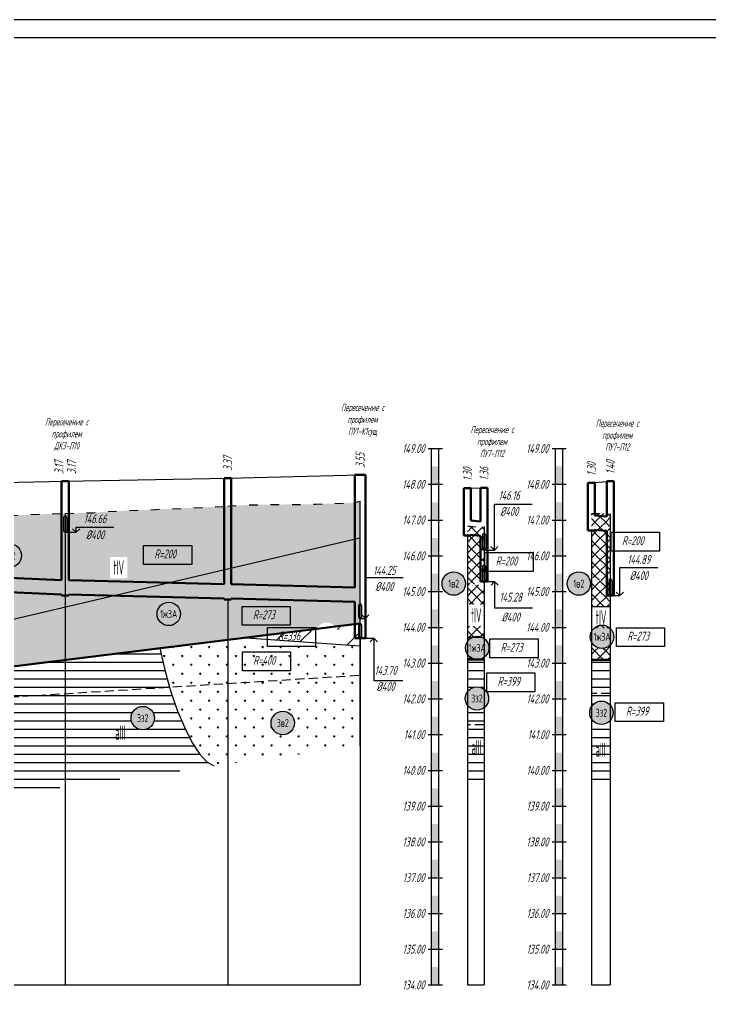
# Model space of a CAD drawing. Header units: metres. Extents: x -30 to 1753, y -860 to 400.
# Drawn here: x 1157.2 to 1350.4, y 127.9 to 400 of the extents above; entities that cross this region are included whole.
import ezdxf
from ezdxf.enums import TextEntityAlignment as Align

# ---------------------------------------------------------------- set-up
doc = ezdxf.new("R2010")
doc.units = ezdxf.units.M
doc.header["$LTSCALE"] = 0.2000000029802322
doc.linetypes.add('ACAD_ISO03W100', pattern=[30, 12, -18])
doc.linetypes.add('штриховая', pattern=[19.049999999999997, 12.7, -6.35])
for name, color, linetype in [('Линейка', 7, 'Continuous'), ('МГТ_ИГ_Геология', 252, 'Continuous'), ('Примыкания', 7, 'Continuous'), ('Проектная земля', 7, 'Continuous'), ('Таблица', 7, 'Continuous'), ('Трубы', 7, 'Continuous'), ('Узлы', 7, 'Continuous'), ('Чёрная земля', 7, 'ACAD_ISO03W100')]:
    doc.layers.add(name, color=color, linetype=linetype)
doc.layers.add('ПС-НВК-Деталировка', color=7, linetype='Continuous', lineweight=25)
doc.styles.add('SPDS', font='SPDS', dxfattribs={"width": 0.699999988079071, "oblique": 15.00000041741303, "height": 2.5})
doc.styles.get("Standard").update_dxf_attribs({"font": 'SPDS.shx', "width": 0.699999988079071, "oblique": 15.00000041741303, "height": 3})
doc.styles.add('Стиль Simplex', font='simplex.shx')
pattern_1 = [(225, (5.591047084531965, 581.8943028972062), (2.775557561562891e-16, -3.000000000000505), [2.1213, -2.12134068712]), (315, (4.091047084531965, 583.3943028972062), (3.000000000000505, 0), [2.1213, -2.12134068712]), (45, (2.591047084531965, 581.8943028972062), (0, 3.000000000000505), [2.1213, -2.12134068712]), (135, (4.091047084531965, 580.3943028972062), (-3.000000000000505, 2.775557561562891e-16), [2.1213, -2.12134068712])]
pattern_2 = [(0, (2.50104708453182, 581.8943028972062), (0, 7), [16.33, 0]), (0, (2.50104708453182, 584.2243028972061), (0, 7), [16.33, 0]), (0, (2.50104708453182, 586.5643028972063), (0, 7), [16.33, 0])]

# ---------------------------------------------------------------- blocks, each defined once
blk = doc.blocks.new('круг1_-30_2')
at = {"layer": 'МГТ_ИГ_Геология', "true_color": 0xffffff}
blk.add_hatch(color=7, dxfattribs=at).paths.add_polyline_path([(-0.3272920906730439, 0, 1), (0.3272920906730439, 0, 1)])
at = {"color": 7, "lineweight": 25}
blk.add_circle((0, 0), 0.3272920906730439, dxfattribs=at)
at = {"color": 7, "lineweight": 25, "style": 'Стиль Simplex', "width": 0.5909090909090908}
blk.add_text('1в2', height=0.22, dxfattribs=at).set_placement((0, 0), align=Align.MIDDLE_CENTER)
blk = doc.blocks.new('круг1_-26_3')
at = {"true_color": 0xffffff}
blk.add_hatch(color=7, dxfattribs=at).paths.add_polyline_path([(-0.3272920906730439, 0, 1), (0.3272920906730439, 0, 1)])
at = {"color": 7, "lineweight": 25}
blk.add_circle((0, 0), 0.3272920906730439, dxfattribs=at)
at = {"color": 7, "lineweight": 25, "style": 'Стиль Simplex', "width": 0.5909090909090908}
blk.add_text('1ж3А', height=0.22, dxfattribs=at).set_placement((0, 0), align=Align.MIDDLE_CENTER)
blk = doc.blocks.new('круг3_-25_2')
at = {"true_color": 0xffffff}
blk.add_hatch(color=7, dxfattribs=at).paths.add_polyline_path([(-0.3272920906730439, 0, 1), (0.3272920906730439, 0, 1)])
at = {"color": 7, "lineweight": 25}
blk.add_circle((0, 0), 0.3272920906730439, dxfattribs=at)
at = {"color": 18, "lineweight": 25, "true_color": 0x000000, "style": 'Стиль Simplex', "width": 0.5909090909090909}
blk.add_text('3з2', height=0.22, dxfattribs=at).set_placement((0, 0), align=Align.MIDDLE_CENTER)
blk = doc.blocks.new('круг3_-30_2')
at = {"true_color": 0xffffff}
blk.add_hatch(color=7, dxfattribs=at).paths.add_polyline_path([(-0.3272920906730439, 0, 1), (0.3272920906730439, 0, 1)])
at = {"color": 7, "lineweight": 25}
blk.add_circle((0, 0), 0.3272920906730439, dxfattribs=at)
at = {"color": 7, "lineweight": 25, "style": 'Стиль Simplex', "width": 0.5909090909090908}
blk.add_text('3в2', height=0.22, dxfattribs=at).set_placement((0, 0), align=Align.MIDDLE_CENTER)

msp = doc.modelspace()

# ---------------------------------------------------------------- hatches: boundary and pattern name
at = {"layer": 'МГТ_ИГ_Геология'}
h = msp.add_hatch(dxfattribs=at)
h.set_pattern_fill('GR24', color=256, scale=10, style=0, pattern_type=2)
h.set_pattern_definition(pattern_1)
h.paths.add_polyline_path([(1131.073060854813, 260.4227421446503), (1119.370992800273, 259.9870317559898), (1117.35913173391, 259.9105726747916), (1110.321214877396, 259.0703548235442), (1107.348221192708, 258.9926470628152), (1086.572914011021, 258.2117239650424), (1086.572914011021, 226.0082733656404), (1086.575376448494, 226.0075501615752), (1131.071572767002, 226.6010967969069)])
h.paths.add_polyline_path([(1131.071572767002, 226.6010967969069), (1086.575376448494, 226.0075501615752), (1086.572914011021, 226.0038036916399), (1086.572914011021, 221.1687034071019), (1131.071110350639, 216.0911778908035)])
h.paths.add_polyline_path([(1169.973060854804, 261.8358559132321), (1162.723442729687, 261.6160344264608), (1158.847258657379, 261.4568761509549), (1131.073060854813, 260.4227421446503), (1131.073060854813, 226.601116646907), (1169.973060854813, 235.7380411356125)])
edge = h.paths.add_edge_path(flags=16)
edge.add_arc((1154.25442551384, 244.4094497035694), 0.4309902294954072, 0, 360)
h.paths.add_polyline_path([(1169.973060854813, 235.7380411356125), (1131.073060854813, 226.601116646907), (1131.073060854813, 216.0909553259462), (1169.973060854813, 220.9109967387285)])
h.paths.add_polyline_path([(1252.313200688808, 255.0782889518764), (1252.313200688808, 265.2999999999993), (1250.980053502642, 264.8991529527993), (1249.10030982895, 264.7779120652867), (1240.037620817219, 264.439861507647), (1221.471537600916, 264.2569344254543), (1215.410240059414, 263.9003604375657), (1213.850553789394, 263.788170393319), (1191.028280195381, 262.7826848735972), (1180.303724448436, 262.2836424354991), (1177.828192797441, 262.0681337379783), (1169.973060854804, 261.8358559132321), (1169.973060854813, 235.7380411356125)])
edge = h.paths.add_edge_path()
edge.add_line((1252.313200688808, 255.0782889518764), (1169.973060854813, 235.7380411356125))
edge.add_line((1169.973060854813, 235.7380411356125), (1169.973060854813, 220.9109967387285))
edge.add_line((1169.973060854813, 220.9109967387285), (1240.250436539456, 229.6189623218033))
edge.add_arc((1243.118103276766, 228.0414647004288), 3.272920906730496, 42.941968705234274, 151.1848972767413, ccw=False)
edge.add_line((1245.514025649732, 230.2711658562866), (1252.313200688808, 231.1136415699398))
edge.add_line((1252.313200688808, 231.1136415699398), (1252.313200688808, 255.0782889518764))
edge = h.paths.add_edge_path(flags=16)
edge.add_arc((1198.917899319973, 233.7633175938754), 3.272920906730178, 0, 360)
h.paths.add_polyline_path([(1100.630099041219, 241.1376865164198), (1105.525337136457, 241.1376865164198), (1105.525337136457, 247.1376865164198), (1100.630099041219, 247.1376865164198)], flags=16)
h.paths.add_polyline_path([(1152.187758847173, 242.7594497035693), (1156.321092180507, 242.7594497035693)], flags=16)
h.paths.add_polyline_path([(1130.975833133411, 259.89565751603), (1140.3508329993, 259.89565751603), (1141.542909178228, 264.3445462526352), (1132.167909312338, 264.3445462526352)])
h.paths.add_polyline_path([(1182.485117294534, 243.719427717147), (1187.380355389771, 243.719427717147), (1187.380355389771, 249.719427717147), (1182.485117294534, 249.719427717147)], flags=16)
h.paths.add_polyline_path([(1196.015518367592, 232.1133175938753), (1201.820280272354, 232.1133175938753), (1201.820280272354, 235.4133175938755), (1196.015518367592, 235.4133175938755)], flags=16)
h = msp.add_hatch(dxfattribs=at)
h.set_pattern_fill('GR24', color=256, scale=10, style=0, pattern_type=2)
h.set_pattern_definition(pattern_1)
edge = h.paths.add_edge_path()
edge.add_line((1322.397375108659, 261.8358559132321), (1317.088514343254, 261.8491002912419))
edge.add_line((1317.088514343254, 261.8491002912419), (1317.088514343254, 244.1838669861963))
edge.add_arc((1319.775004844431, 247.0810024573278), 3.95102836626149, 227.1604862296978, 311.5840802487608)
edge.add_line((1322.397375108664, 244.1257022444443), (1322.397375108659, 261.8358559132321))
edge = h.paths.add_edge_path()
edge.add_arc((1319.736971186826, 249.6646431285528), 6.755351991151284, 246.91768884161928, 293.19250413662303, ccw=False)
edge.add_line((1317.088514343254, 243.4501071947852), (1317.088514343254, 235.7380411356125))
edge.add_line((1317.088514343254, 235.7380411356125), (1322.397375108667, 235.7380411356125))
edge.add_line((1322.397375108667, 235.7380411356125), (1322.397375108658, 243.4552122772547))
edge = h.paths.add_edge_path()
edge.add_line((1322.397375108667, 235.7380411356125), (1317.088514343254, 235.7380411356125))
edge.add_line((1317.088514343254, 235.7380411356125), (1317.088514343254, 228.7389602475296))
edge.add_arc((1320.064287394665, 227.3763208938454), 3.27292090673026, 44.53307350265112, 155.3964333163088, ccw=False)
edge.add_line((1322.397375108667, 229.6716886161257), (1322.397375108667, 235.7380411356125))
edge = h.paths.add_edge_path()
edge.add_arc((1320.064287394665, 227.3763208938452), 3.272920906730263, 204.6035666836912, 315.46692649734894, ccw=False)
edge.add_line((1317.088514343254, 226.0136815401611), (1317.088514343254, 220.9109967387285))
edge.add_line((1317.088514343254, 220.9109967387285), (1322.397375108667, 220.9109967387285))
edge.add_line((1322.397375108667, 220.9109967387285), (1322.397375108667, 225.0809531715649))
h.paths.add_polyline_path([(1317.341751371345, 229.797640939074), (1322.236989466583, 229.797640939074), (1322.236989466583, 235.797640939074), (1317.341751371345, 235.797640939074)])
h = msp.add_hatch(dxfattribs=at)
h.set_pattern_fill('GR24', color=256, scale=10, style=0, pattern_type=2)
h.set_pattern_definition(pattern_1)
edge = h.paths.add_edge_path()
edge.add_line((1287.088514343254, 258.2269129425649), (1286.796433613871, 258.1147721227599))
edge.add_line((1286.796433613871, 258.1147721227599), (1286.446266433731, 257.9581494482291))
edge.add_line((1286.446266433731, 257.9581494482291), (1286.056361022972, 257.9316230652794))
edge.add_line((1286.056361022972, 257.9316230652794), (1282.430338735819, 258.4312677675966))
edge.add_line((1282.430338735819, 258.4312677675966), (1282.430338735819, 244.5435011677037))
edge.add_arc((1284.759152387293, 244.3645878338004), 2.33567613430086, 175.6068266017824, 364.2139330086969)
edge.add_line((1287.088514343256, 244.5362149949842), (1287.088514343254, 258.2269129425649))
edge = h.paths.add_edge_path()
edge.add_arc((1284.772640223441, 244.8578802739418), 3.091441282996555, 220.7405209948414, 318.5145882009949, ccw=False)
edge.add_line((1282.430338735818, 242.8402993096934), (1282.430338735819, 227.1947986905579))
edge.add_line((1282.430338735819, 227.1947986905579), (1283.755766643141, 227.1947986905579))
edge.add_arc((1285.19303962814, 224.2543467476927), 3.272920906729778, 63.95092870080208, 116.04907129919789, ccw=False)
edge.add_line((1286.63031261314, 227.1947986905579), (1287.088514343259, 227.1947986905579))
edge.add_line((1287.088514343259, 227.1947986905579), (1287.088514343254, 242.8100188852254))
edge = h.paths.add_edge_path()
edge.add_line((1283.755766643141, 227.1947986905579), (1282.430338735819, 227.1947986905579))
edge.add_line((1282.430338735819, 227.1947986905579), (1282.430338735819, 226.0091957558056))
edge.add_arc((1285.193039628141, 224.2543467476915), 3.272920906730927, 116.04907129919249, 147.5765619410082, ccw=False)
edge = h.paths.add_edge_path()
edge.add_line((1282.430338735819, 222.4994977395781), (1282.430338735819, 220.9814193018174))
edge.add_line((1282.430338735819, 220.9814193018174), (1285.19303962814, 220.9814258409615))
edge.add_arc((1285.19303962814, 224.2543467476918), 3.272920906730292, 212.4234380589885, 270.000000000004, ccw=False)
edge = h.paths.add_edge_path()
edge.add_arc((1285.19303962814, 224.2543467476916), 3.272920906730131, 270.000000000004, 305.38997662827813, ccw=False)
edge.add_line((1285.19303962814, 220.9814258409615), (1287.088514343259, 220.9814193018174))
edge.add_line((1287.088514343259, 220.9814193018174), (1287.088514343259, 221.5861663066312))
edge = h.paths.add_edge_path()
edge.add_line((1287.088514343259, 227.1947986905579), (1286.63031261314, 227.1947986905579))
edge.add_arc((1285.193039628139, 224.2543467476916), 3.272920906731521, 54.610023371704926, 63.950928700781674, ccw=False)
edge.add_line((1287.088514343259, 226.9225271887526), (1287.088514343259, 227.1947986905579))
h.paths.add_polyline_path([(1282.424843204333, 230.3678203461477), (1287.320081299571, 230.3678203461477), (1287.320081299571, 236.3678203461477), (1282.424843204333, 236.3678203461477)])
h = msp.add_hatch(dxfattribs=at)
h.set_pattern_fill('GR38', color=256, scale=10, style=0, pattern_type=2)
h.set_pattern_definition([(45, (2.591047084531965, 595.8943028972062), (0, 20.99999999997526), [9.8995, -19.7989848098]), (45, (16.59104708453197, 581.8943028972062), (0, 20.99999999997526), [9.8995, -19.7989848098]), (45, (2.591047084531965, 581.8943028972062), (0, 20.99999999997526), [14.142, -15.5564848098]), (45, (12.59104708453197, 591.8943028972062), (0, 20.99999999997526), [15.556, -14.1424848098]), (45, (9.591047084531965, 581.8943028972062), (0, 20.99999999997526), [19.799, -9.89948480983]), (45, (2.591047084531965, 588.8943028972062), (0, 20.99999999997526), [19.799, -9.89948480983])])
h.paths.add_polyline_path([(1239.845182370035, 228.0414647004291, -0.1263963287398238), (1240.250436539456, 229.6189623218033), (1219.501090982553, 227.0479416309963), (1240.991185857406, 225.5538486623436, -0.2192673103888721)])
h.paths.add_polyline_path([(1252.313200688808, 231.1136415699398), (1245.514025649732, 230.2711658562866, -0.1895936084225848), (1246.391024183496, 228.0414647004291, -0.2559362254040239), (1244.880320186389, 225.2834576617961), (1252.313200688808, 224.7666886777515)])
h = msp.add_hatch(dxfattribs=at)
h.set_pattern_fill('GR28', color=256, scale=10, style=0, pattern_type=2)
h.set_pattern_definition([(90, (2.591047084531965, 581.9743028972061), (-2.5, 2.5), [0.11, -4.89]), (45, (2.591047084531965, 582.0843028972063), (-2.499999995804921, 2.499999995804921), [0.113137085, -3.4223968]), (0, (2.671047084531892, 582.1643028972062), (2.5, 2.5), [0.11, -4.89]), (315, (2.781047084531565, 582.1643028972062), (2.499999995804921, 2.499999995804921), [0.113137085, -3.4223968]), (90, (2.861047084531492, 581.9743028972061), (-2.5, 2.5), [0.11, -4.89]), (45, (2.781047084531565, 581.8943028972062), (-2.499999995804921, 2.499999995804921), [0.113137085, -3.4223968]), (0, (2.671047084531892, 581.8943028972062), (2.5, 2.5), [0.11, -4.89]), (315, (2.591047084531965, 581.9743028972061), (2.499999995804921, 2.499999995804921), [0.113137085, -3.4223968])])
h.paths.add_polyline_path([(1252.313200688808, 216.6192196809679), (1252.317559296303, 216.6240117806774), (1252.313200688808, 224.7666886777515), (1244.880320186389, 225.2834576617961, -0.3302677340415487), (1240.991185857406, 225.5538486623436), (1219.501090982553, 227.0479416309963), (1196.420243790916, 224.1880280241639), (1197.794388425416, 218.0913786040178), (1199.156185033423, 213.2959480888649)])
h.paths.add_polyline_path([(1252.317561715475, 216.6194923237385), (1199.156185033423, 213.2959480888649), (1199.446806720062, 212.272552894397), (1201.312456561423, 206.875020929454), (1203.326295836068, 202.0422527433411), (1205.423282430568, 197.9177183702113), (1207.538374231491, 194.644887844217), (1209.606529125406, 192.3672311995106), (1211.562704998884, 191.2282184702449), (1252.328117810964, 196.898773037783)])
h.paths.add_polyline_path([(1234.085537402938, 203.2535746832846, -1), (1227.539695589477, 203.2535746832846, -1)], flags=16)
h.paths.add_polyline_path([(1228.622140305731, 201.6035746832849), (1233.003092686683, 201.6035746832849), (1233.003092686683, 204.9035746832847), (1228.622140305731, 204.9035746832847)], flags=8)
h = msp.add_hatch(dxfattribs=at)
h.set_pattern_fill('GR07', color=256, scale=10, style=0, pattern_type=2)
h.set_pattern_definition(pattern_2)
h.paths.add_polyline_path([(1082.532914011022, 220.9814193018224), (1033.093747965894, 223.7148042736444), (1033.093747965894, 204.7148042736444), (1082.532914011022, 202.758913166515)])
h.paths.add_polyline_path([(1071.977628859073, 208.1268259330236, -1), (1065.431787045613, 208.1268259330236, -1)], flags=16)
h.paths.add_polyline_path([(1082.532914011022, 202.758913166515), (1033.093747965894, 204.7148042736444), (1046.769453437209, 198.7215415835299, -0.2836906105209059), (1049.917747680629, 197.341828159153), (1068.204475892682, 189.3278236057895), (1082.532914011022, 187.2479123926141)])
h.paths.add_polyline_path([(1086.572425076929, 220.7580834382888), (1082.532914011022, 220.9814193018224), (1082.532914011022, 202.758913166515), (1086.57268546334, 202.5990934589736)])
h.paths.add_polyline_path([(1086.57268546334, 202.5990934589736), (1082.532914011022, 202.758913166515), (1082.532914011022, 187.2479123926141), (1086.572913997046, 186.6614673661034)])
h.paths.add_polyline_path([(1131.070800077012, 209.0391984835569), (1086.572914011021, 202.5990844172679), (1086.572914011021, 186.6614480296366), (1131.069523836208, 180.0324668017001)])
h.paths.add_polyline_path([(1108.980701082057, 201.3087124571784, -1), (1115.526542895517, 201.3087124571784, -1)], flags=16)
h.paths.add_polyline_path([(1131.070800077012, 209.0391984835569), (1131.071110350639, 216.0911778908035), (1086.572914011021, 221.1687034071019), (1086.572914011021, 202.5990844172679)])
h.paths.add_polyline_path([(1169.973060854813, 211.4714768247086), (1169.973060854813, 220.9109967387285), (1131.073060854813, 216.0909553259462), (1131.073060854813, 209.0395256826264)])
h.paths.add_polyline_path([(1169.973060854813, 211.4714768247086), (1131.073060854813, 209.0395256826264), (1131.073060854813, 180.0319398665015), (1169.973060854813, 185.4430115927726)])
h.paths.add_polyline_path([(1197.794388425416, 218.0913786040173), (1196.420243790916, 224.1880280241639), (1169.973060854813, 220.9109967387285), (1169.973060854813, 211.4714768247086), (1199.156185033423, 213.2959480888649)])
h.paths.add_polyline_path([(1201.312456561423, 206.875020929454), (1199.446806720062, 212.2725528943965), (1199.156185033423, 213.2959480888649), (1169.973060854813, 211.4714768247086), (1169.973060854813, 185.4430115927726), (1211.562704998884, 191.2282184702449), (1209.606529125406, 192.3672311995106), (1207.538374231491, 194.644887844217), (1205.423282430568, 197.9177183702113), (1203.326295836068, 202.0422527433411)])
h.paths.add_polyline_path([(1194.928956976131, 204.6303580322738, -1), (1188.383115162671, 204.6303580322738, -1)], flags=16)
h.paths.add_polyline_path([(1033.543747965895, 204.6648042736442), (1038.6056527278, 204.6648042736442), (1038.6056527278, 207.9648042736444), (1033.543747965895, 207.9648042736444)], flags=24)
h.paths.add_polyline_path([(1101.087963183715, 194.9765388280293), (1105.754629850382, 194.9765388280293), (1105.754629850382, 200.9765388280293), (1101.087963183715, 200.9765388280293)], flags=24)
h.paths.add_polyline_path([(1189.620321783687, 202.9803580322737), (1193.691750355115, 202.9803580322737), (1193.691750355115, 206.2803580322739), (1189.620321783687, 206.2803580322739)], flags=8)
h.paths.add_polyline_path([(1182.94298143703, 197.5582800287566), (1187.609648103697, 197.5582800287566), (1187.609648103697, 203.5582800287566), (1182.94298143703, 203.5582800287566)], flags=24)
h = msp.add_hatch(dxfattribs=at)
h.set_pattern_fill('GR07', color=256, scale=10, style=0, pattern_type=2)
h.set_pattern_definition(pattern_2)
h.paths.add_polyline_path([(1287.088514343259, 220.9814193018174), (1282.430338735819, 220.9814193018174), (1282.430338735819, 212.0021870250425, -0.4249530979244748), (1287.088514343259, 212.714795883946)])
h.paths.add_polyline_path([(1287.088514343259, 207.5111286551537, -0.4249530979244748), (1282.430338735819, 208.2237375140571), (1282.430338735819, 202.7589131665154), (1287.088514343259, 202.7589131665154)])
h.paths.add_polyline_path([(1287.088514343259, 202.7589131665154), (1282.430338735819, 202.7589131665154), (1282.430338735819, 187.2479123926078), (1287.088514343259, 187.2479123926078)])
h.paths.add_polyline_path([(1322.397375108667, 203.9994880028844, -0.5149286633834511), (1317.088514343254, 204.4558463888307), (1317.088514343254, 185.443011592773), (1322.397375108667, 185.443011592773)])
h.paths.add_polyline_path([(1322.397375108667, 211.4714768247086), (1317.088514343254, 211.4714768247086), (1317.088514343254, 207.7875935182246, -0.5149286633834511), (1322.397375108667, 208.2439519041709)])
h.paths.add_polyline_path([(1322.397375108667, 220.9109967387285), (1317.088514343254, 220.9109967387285), (1317.088514343254, 211.4714768247086), (1322.397375108667, 211.4714768247086)])
h.paths.add_polyline_path([(1282.576152759196, 193.4805993212203), (1287.242819425863, 193.4805993212203), (1287.242819425863, 199.4805993212203), (1282.576152759196, 199.4805993212203)], flags=9)
h.paths.add_polyline_path([(1284.4963021965, 187.6979717714821), (1290.133880866196, 187.6979717714821), (1291.421520044466, 192.5035064665631), (1285.783941374771, 192.5035064665631)], flags=9)
h.paths.add_polyline_path([(1317.264869510857, 192.796386739431), (1321.931536177524, 192.796386739431), (1321.931536177524, 198.796386739431), (1317.264869510857, 198.796386739431)], flags=24)

# ---------------------------------------------------------------- linework, layer by layer
at = {"layer": 'Линейка'}
for p, q in [((1271.430338735818, 280), (1275.430338735818, 280)), ((1272.430338735818, 150), (1272.430338735818, 280)), ((1274.430338735818, 150), (1274.430338735818, 280)), ((1306.088514343254, 280), (1310.088514343254, 280)), ((1307.088514343254, 150), (1307.088514343254, 280)), ((1309.088514343254, 150), (1309.088514343254, 280)), ((1271.430338735818, 270), (1275.430338735818, 270)), ((1306.088514343254, 270), (1310.088514343254, 270)), ((1271.430338735818, 260), (1275.430338735818, 260)), ((1272.430338735818, 130), (1272.430338735818, 260)), ((1274.430338735818, 130), (1274.430338735818, 260)), ((1306.088514343254, 260), (1310.088514343254, 260)), ((1307.088514343254, 130), (1307.088514343254, 260)), ((1309.088514343254, 130), (1309.088514343254, 260)), ((1271.430338735818, 250), (1275.430338735818, 250)), ((1306.088514343254, 250), (1310.088514343254, 250)), ((1271.430338735818, 240), (1275.430338735818, 240)), ((1306.088514343254, 240), (1310.088514343254, 240)), ((1271.430338735818, 230), (1275.430338735818, 230)), ((1306.088514343254, 230), (1310.088514343254, 230)), ((1271.430338735818, 220), (1275.430338735818, 220)), ((1306.088514343254, 220), (1310.088514343254, 220)), ((1271.430338735818, 210), (1275.430338735818, 210)), ((1306.088514343254, 210), (1310.088514343254, 210)), ((1271.430338735818, 200), (1275.430338735818, 200)), ((1306.088514343254, 200), (1310.088514343254, 200)), ((1271.430338735818, 190), (1275.430338735818, 190)), ((1306.088514343254, 190), (1310.088514343254, 190)), ((1271.430338735818, 180), (1275.430338735818, 180)), ((1306.088514343254, 180), (1310.088514343254, 180)), ((1271.430338735818, 170), (1275.430338735818, 170)), ((1306.088514343254, 170), (1310.088514343254, 170)), ((1271.430338735818, 160), (1275.430338735818, 160)), ((1306.088514343254, 160), (1310.088514343254, 160)), ((1271.430338735818, 150), (1275.430338735818, 150)), ((1272.430338735818, 150), (1274.430338735818, 150)), ((1306.088514343254, 150), (1310.088514343254, 150)), ((1307.088514343254, 150), (1309.088514343254, 150)), ((1271.430338735818, 140), (1275.430338735818, 140)), ((1306.088514343254, 140), (1310.088514343254, 140)), ((1271.430338735818, 130), (1275.430338735818, 130)), ((1272.430338735818, 130), (1274.430338735818, 130)), ((1306.088514343254, 130), (1310.088514343254, 130)), ((1307.088514343254, 130), (1309.088514343254, 130))]:
    msp.add_line(p, q, dxfattribs=at)
for points in [[(1272.430338735818, 270), (1272.430338735818, 275), (1274.430338735818, 270), (1274.430338735818, 275)], [(1307.088514343254, 270), (1307.088514343254, 275), (1309.088514343254, 270), (1309.088514343254, 275)], [(1272.430338735818, 260), (1272.430338735818, 265), (1274.430338735818, 260), (1274.430338735818, 265)], [(1307.088514343254, 260), (1307.088514343254, 265), (1309.088514343254, 260), (1309.088514343254, 265)], [(1272.430338735818, 250), (1272.430338735818, 255), (1274.430338735818, 250), (1274.430338735818, 255)], [(1307.088514343254, 250), (1307.088514343254, 255), (1309.088514343254, 250), (1309.088514343254, 255)], [(1272.430338735818, 240), (1272.430338735818, 245), (1274.430338735818, 240), (1274.430338735818, 245)], [(1307.088514343254, 240), (1307.088514343254, 245), (1309.088514343254, 240), (1309.088514343254, 245)], [(1272.430338735818, 230), (1272.430338735818, 235), (1274.430338735818, 230), (1274.430338735818, 235)], [(1307.088514343254, 230), (1307.088514343254, 235), (1309.088514343254, 230), (1309.088514343254, 235)], [(1272.430338735818, 220), (1272.430338735818, 225), (1274.430338735818, 220), (1274.430338735818, 225)], [(1307.088514343254, 220), (1307.088514343254, 225), (1309.088514343254, 220), (1309.088514343254, 225)], [(1272.430338735818, 210), (1272.430338735818, 215), (1274.430338735818, 210), (1274.430338735818, 215)], [(1307.088514343254, 210), (1307.088514343254, 215), (1309.088514343254, 210), (1309.088514343254, 215)], [(1272.430338735818, 200), (1272.430338735818, 205), (1274.430338735818, 200), (1274.430338735818, 205)], [(1307.088514343254, 200), (1307.088514343254, 205), (1309.088514343254, 200), (1309.088514343254, 205)], [(1272.430338735818, 190), (1272.430338735818, 195), (1274.430338735818, 190), (1274.430338735818, 195)], [(1307.088514343254, 190), (1307.088514343254, 195), (1309.088514343254, 190), (1309.088514343254, 195)], [(1272.430338735818, 180), (1272.430338735818, 185), (1274.430338735818, 180), (1274.430338735818, 185)], [(1307.088514343254, 180), (1307.088514343254, 185), (1309.088514343254, 180), (1309.088514343254, 185)], [(1272.430338735818, 170), (1272.430338735818, 175), (1274.430338735818, 170), (1274.430338735818, 175)], [(1307.088514343254, 170), (1307.088514343254, 175), (1309.088514343254, 170), (1309.088514343254, 175)], [(1272.430338735818, 160), (1272.430338735818, 165), (1274.430338735818, 160), (1274.430338735818, 165)], [(1307.088514343254, 160), (1307.088514343254, 165), (1309.088514343254, 160), (1309.088514343254, 165)], [(1272.430338735818, 150), (1272.430338735818, 155), (1274.430338735818, 150), (1274.430338735818, 155)], [(1307.088514343254, 150), (1307.088514343254, 155), (1309.088514343254, 150), (1309.088514343254, 155)], [(1272.430338735818, 140), (1272.430338735818, 145), (1274.430338735818, 140), (1274.430338735818, 145)], [(1307.088514343254, 140), (1307.088514343254, 145), (1309.088514343254, 140), (1309.088514343254, 145)], [(1272.430338735818, 130), (1272.430338735818, 135), (1274.430338735818, 130), (1274.430338735818, 135)], [(1307.088514343254, 130), (1307.088514343254, 135), (1309.088514343254, 130), (1309.088514343254, 135)]]:
    msp.add_solid(points, dxfattribs=at)
at = {"layer": 'МГТ_ИГ_Геология', "flags": 128}
for points in [[(1252.313200688808, 265.3148906489046), (1252.328117810964, 196.898773037783)], [(1252.313200688808, 265.3148906489046), (1252.328117810964, 196.898773037783)], [(1169.973060854813, 261.8358559132321), (1169.96969154561, 185.2573233130843)], [(1169.973060854813, 261.8358559132321), (1169.96969154561, 185.2573233130843)], [(1322.397375108658, 261.8358559132321), (1322.397375108658, 187.5107230404919)], [(1322.397375108658, 261.8358559132321), (1322.397375108658, 187.5107230404919)], [(1287.088514343254, 258.2269129425649), (1287.088514343254, 187.6453052095312)], [(1287.088514343254, 258.2269129425649), (1287.088514343254, 187.6453052095312)]]:
    msp.add_lwpolyline(points, dxfattribs=at)
at = {"layer": 'МГТ_ИГ_Геология'}
for points in [[(1322.660538221677, 256.5839085117811), (1336.10299064884, 256.5839085117811), (1336.10299064884, 251.2892901182493), (1322.660538221677, 251.2892901182493)], [(1191.911273658674, 252.884281290723), (1205.353726085837, 252.884281290723), (1205.353726085837, 247.5896628971911), (1191.911273658674, 247.5896628971911)], [(1287.351638007207, 250.8972067636812), (1300.79409043437, 250.8972067636812), (1300.79409043437, 245.6025883701493), (1287.351638007207, 245.6025883701493)], [(1219.463891556701, 235.8777710685433), (1232.906343983865, 235.8777710685433), (1232.906343983865, 230.5831526750114), (1219.463891556701, 230.5831526750114)], [(1226.49595874749, 229.9390960135033), (1239.938411174653, 229.9390960135033), (1239.938411174653, 224.6444776199714), (1226.49595874749, 224.6444776199714)], [(1324.139779443967, 229.9029937649818), (1337.582231871131, 229.9029937649818), (1337.582231871131, 224.6083753714499), (1324.139779443967, 224.6083753714499)], [(1288.732340997225, 226.7544090190775), (1302.174793424389, 226.7544090190775), (1302.174793424389, 221.4597906255456), (1288.732340997225, 221.4597906255456)], [(1219.553300199339, 223.1200788768099), (1232.995752626503, 223.1200788768099), (1232.995752626503, 217.825460483278), (1219.553300199339, 217.825460483278)], [(1287.8754924448, 217.2527364352006), (1301.317944871964, 217.2527364352006), (1301.317944871964, 211.9581180416687), (1287.8754924448, 211.9581180416687)], [(1323.783961355059, 208.9256527716914), (1337.226413782222, 208.9256527716914), (1337.226413782222, 203.6310343781595), (1323.783961355059, 203.6310343781595)]]:
    msp.add_lwpolyline(points, close=True, dxfattribs=at)
at = {"layer": 'МГТ_ИГ_Геология', "linetype": 'Continuous', "lineweight": 25, "flags": 128}
for points in [[(1131.073060854813, 226.601116646907), (1252.313200688808, 255.0782889518764)], [(1131.073060854813, 226.601116646907), (1252.313200688808, 255.0782889518764)], [(1322.397375108667, 235.7380411356125), (1317.088514343254, 235.7380411356125)], [(1322.397375108667, 235.7380411356125), (1317.088514343254, 235.7380411356125)], [(1252.313200688808, 224.7666886777515), (1219.501090982553, 227.0479416309963)], [(1252.313200688808, 224.7666886777515), (1219.501090982553, 227.0479416309963)], [(1287.088514343254, 227.1947986905579), (1282.430338735819, 227.1947986905579)], [(1287.088514343254, 227.1947986905579), (1282.430338735819, 227.1947986905579)], [(1196.420243790916, 224.1880280241639), (1197.794388425416, 218.0913786040178), (1199.446806720062, 212.272552894397), (1201.312456561423, 206.875020929454), (1203.326295836068, 202.0422527433411), (1205.423282430568, 197.9177183702113), (1207.538374231491, 194.644887844217), (1209.606529125406, 192.3672311995106), (1211.562704998884, 191.2282184702449)]]:
    msp.add_lwpolyline(points, dxfattribs=at)
at = {"layer": 'МГТ_ИГ_Геология', "linetype": 'Continuous', "lineweight": 50, "flags": 128}
for points in [[(1131.073060854813, 216.0909553259462), (1252.313200688808, 231.1136415699398)], [(1131.073060854813, 216.0909553259462), (1252.313200688808, 231.1136415699398)], [(1287.08851434325, 220.9814193018174), (1282.430338735813, 220.9814193018174)], [(1287.08851434325, 220.9814193018174), (1282.430338735813, 220.9814193018174)], [(1322.397375108667, 220.9109967387285), (1317.088514343254, 220.9109967387285)], [(1322.397375108667, 220.9109967387285), (1317.088514343254, 220.9109967387285)]]:
    msp.add_lwpolyline(points, dxfattribs=at)
at = {"layer": 'МГТ_ИГ_Геология', "color": 5, "linetype": 'штриховая', "lineweight": 30, "true_color": 0x0000ff, "flags": 128}
for points in [[(1033.093747965894, 204.7148042736444), (1086.572914011021, 202.5990844172679), (1131.073060854813, 209.0395256826264), (1252.313200688808, 216.6192196809679)], [(1033.093747965894, 204.7148042736444), (1086.572914011021, 202.5990844172679), (1131.073060854813, 209.0395256826264), (1252.313200688808, 216.6192196809679)], [(1322.397375108667, 211.4714768247086), (1317.088514343254, 211.4714768247086)], [(1322.397375108667, 211.4714768247086), (1317.088514343254, 211.4714768247086)], [(1287.088514343254, 202.7589131665154), (1282.430338735819, 202.7589131665154)], [(1287.088514343254, 202.7589131665154), (1282.430338735819, 202.7589131665154)]]:
    msp.add_lwpolyline(points, dxfattribs=at)
at = {"layer": 'Примыкания'}
for p, q in [((1169.515060854813, 260.7017019709021), (1169.515060854813, 257.0377019709024)), ((1170.431060854813, 260.7017019709021), (1170.431060854813, 257.0377019709024)), ((1286.630514343254, 255.7537044723576), (1286.630514343254, 252.0897044723579)), ((1287.546514343254, 255.7537044723576), (1287.546514343254, 252.0897044723579)), ((1286.630514343254, 246.9320188852253), (1286.630514343254, 243.2680188852255)), ((1287.546514343254, 246.9320188852253), (1287.546514343254, 243.2680188852255)), ((1321.939375108658, 243.0320145253036), (1321.939375108658, 239.3680145253038)), ((1321.939375108658, 242.9972122772547), (1321.939375108658, 239.3332122772549)), ((1322.855375108658, 243.0320145253036), (1322.855375108658, 239.3680145253038)), ((1322.855375108658, 242.9972122772547), (1322.855375108658, 239.3332122772549)), ((1252.020738735818, 236.1435878774928), (1252.020738735818, 232.8667878774927)), ((1252.839938735819, 236.1435878774928), (1252.839938735819, 232.8667878774927)), ((1252.020738735818, 230.6386069660114), (1252.020738735818, 227.3618069660112)), ((1252.839938735819, 230.6386069660114), (1252.839938735819, 227.3618069660112))]:
    msp.add_line(p, q, dxfattribs=at)
at = {"layer": 'Примыкания', "flags": 128}
for points in [[(1287.088514343254, 251.6317044723578), (1289.972893490772, 251.6317044723578), (1289.972893490772, 264.4326987665991), (1300.54789334474, 264.4326987665991)], [(1169.973060854813, 256.5797019709023), (1173.023377048367, 256.5797019709023), (1173.023377048367, 258.0394798942834), (1183.598376902336, 258.0394798942834)], [(1172.023377048367, 257.5797019709023), (1173.023377048367, 256.5797019709023), (1174.023377048367, 257.5797019709023)], [(1288.972893490772, 252.6317044723578), (1289.972893490772, 251.6317044723578), (1290.972893490772, 252.6317044723578)], [(1322.397375108658, 238.9100145253037), (1325.065430271596, 238.9100145253037), (1325.065430271596, 246.7132544709129), (1335.640430125565, 246.7132544709129)], [(1252.430338735819, 232.4571878774927), (1253.919753647369, 232.4571878774927), (1253.919753647369, 243.9284336993696), (1264.494753501338, 243.9284336993696)], [(1287.088514343254, 242.8100188852254), (1290.034877210104, 242.8100188852254), (1290.034877210104, 235.4469437221414), (1300.609877064072, 235.4469437221414)], [(1289.034877210104, 241.8100188852254), (1290.034877210104, 242.8100188852254), (1291.034877210104, 241.8100188852254)], [(1324.065430271596, 239.8752122772548), (1325.065430271596, 238.8752122772548), (1326.065430271596, 239.8752122772548)], [(1252.919753647369, 233.4571878774927), (1253.919753647369, 232.4571878774927), (1254.919753647369, 233.4571878774927)], [(1252.430338735819, 226.9522069660113), (1256.279480732931, 226.9522069660113), (1256.279480732931, 215.125772388903), (1264.406202419959, 215.125772388903)], [(1255.279480732931, 225.9522069660113), (1256.279480732931, 226.9522069660113), (1257.279480732931, 225.9522069660113)]]:
    msp.add_lwpolyline(points, dxfattribs=at)
at = {"layer": 'Примыкания'}
for centre, radius, start, end in [((1169.973060854813, 260.7017019709022), 0.45799999999997, 359.9999999999928, 180.0000000000071), ((1169.973060854813, 257.0377019709024), 0.45799999999997, 180, 0), ((1287.088514343254, 255.7537044723578), 0.4579999999998563, 359.9999999999857, 180.0000000000143), ((1287.088514343254, 252.0897044723577), 0.4579999999998562, 179.9999999999786, 0), ((1287.088514343254, 246.9320188852254), 0.4579999999998563, 359.9999999999823, 180.0000000000177), ((1287.088514343254, 243.2680188852254), 0.4579999999998563, 179.9999999999823, 0), ((1322.397375108658, 243.0320145253035), 0.4580000000000836, 0, 179.9999999999894), ((1322.397375108658, 242.9972122772546), 0.4580000000000836, 0, 179.9999999999894), ((1322.397375108658, 239.3680145253039), 0.4580000000000836, 180.0000000000106, 359.9999999999892), ((1322.397375108658, 239.333212277255), 0.4580000000000837, 180.0000000000071, 359.9999999999928), ((1252.430338735819, 236.1435878774927), 0.4096000000000686, 0, 179.999999999988), ((1252.430338735819, 232.8667878774928), 0.4096000000000686, 180.000000000012, 359.999999999988), ((1252.430338735819, 230.6386069660113), 0.4096000000000686, 0, 179.999999999988), ((1252.430338735819, 227.3618069660114), 0.4096000000000686, 180.0000000000159, 359.9999999999841)]:
    msp.add_arc(centre, radius, start, end, dxfattribs=at)
at = {"layer": 'Проектная земля', "flags": 128}
for points in [[(1215.410240059413, 271.7653254672123), (1252.430338735819, 272.6329919909886)], [(1215.410240059413, 271.7653254672118), (1252.430338735819, 272.6329919909881)], [(1082.532914011021, 269.0498963652085), (1169.973060854813, 270.8655292870544)], [(1082.532914011022, 269.0517595986666), (1169.973060854813, 270.8425995392126)], [(1169.973060854813, 270.8425995392126), (1215.410240059413, 271.7653254672118)], [(1169.973060854813, 270.8655292870544), (1215.410240059413, 271.7595838753689)], [(1317.088514343254, 270.3976298483396), (1322.397375108658, 270.8655292870544)], [(1317.088514343254, 270.3727765525978), (1322.397375108658, 270.8425995392126)], [(1282.430338735818, 268.9423057410329), (1287.088514343254, 269.0517595986671)], [(1282.430338735819, 268.9423057410322), (1287.088514343254, 269.0517595986666)]]:
    msp.add_lwpolyline(points, dxfattribs=at)
at = {"layer": 'ПС-НВК-Деталировка'}
for points in [[(-29.99999999999999, 400), (1753, 400), (1753, -20), (-29.99999999999999, -20)], [(1748, -10), (-9.999999999999993, -10), (-9.999999999999993, 395), (1748, 395)]]:
    msp.add_lwpolyline(points, close=True, dxfattribs=at)
at = {"layer": 'Таблица'}
for p, q in [((1032.093747965895, 130), (1252.430338735819, 130)), ((1282.430338735818, 130), (1287.088514343254, 130)), ((1317.088514343254, 130), (1322.397375108658, 130))]:
    msp.add_line(p, q, dxfattribs=at)
at = {"layer": 'Трубы', "lineweight": 50, "flags": 128}
for points in [[(1318.088514343254, 261.300988007451), (1321.397375108658, 260.9701019309102)], [(1283.430338735818, 259.8470399311427), (1286.088514343254, 259.581222370399)], [(1283.430338735818, 255.8462400111264), (1286.088514343254, 255.5804224503827)], [(1318.088514343254, 257.3001880874347), (1321.397375108658, 256.9693020108939)], [(1083.532914011021, 247.0550998835849), (1168.973060854813, 243.2102932756147)], [(1083.532914011021, 243.0549378868657), (1168.973060854813, 239.2101312788952)], [(1170.973060854813, 243.1750395251475), (1214.410240059413, 242.0891100450326)], [(1216.410240059413, 242.0391100450324), (1250.930338735818, 241.1761075781224)], [(1170.973060854813, 239.17498952546), (1214.410240059413, 238.0890600453449)], [(1216.410240059413, 238.039060045345), (1250.930338735818, 237.1760575784347)]]:
    msp.add_lwpolyline(points, dxfattribs=at)
at = {"layer": 'Узлы', "lineweight": 50}
for p, q in [((1250.930338735818, 272.6329919909886), (1253.930338735818, 272.6329919909886)), ((1250.930338735818, 272.6329919909886), (1250.930338735818, 241.1761075781224)), ((1253.930338735818, 272.6329919909886), (1253.930338735818, 226.9521813661713)), ((1168.973060854813, 270.8655292870544), (1170.973060854813, 270.8655292870544)), ((1168.973060854813, 270.8655292870544), (1168.973060854813, 243.2102932756147)), ((1170.973060854813, 270.8655292870544), (1170.973060854813, 243.1750395251475)), ((1214.410240059413, 271.7653254672123), (1216.410240059413, 271.7653254672123)), ((1214.410240059413, 271.7653254672123), (1214.410240059413, 242.0891100450326)), ((1216.410240059413, 271.7653254672123), (1216.410240059413, 242.0391100450324)), ((1316.088514343254, 270.3976298483396), (1318.088514343254, 270.3976298483396)), ((1316.088514343254, 270.3976298483396), (1316.088514343254, 257.1101300932335)), ((1318.088514343254, 270.3976298483396), (1318.088514343254, 261.300988007451)), ((1321.397375108658, 270.8655292870544), (1323.397375108658, 270.8655292870544)), ((1321.397375108658, 270.8655292870544), (1321.397375108658, 260.9701019309102)), ((1323.397375108658, 270.8655292870544), (1323.397375108658, 238.8751195341329)), ((1281.430338735818, 268.9423057410329), (1283.430338735818, 268.9423057410329)), ((1281.430338735818, 268.9423057410329), (1281.430338735818, 255.6561820169254)), ((1283.430338735818, 268.9423057410329), (1283.430338735818, 259.8470399311427)), ((1286.088514343254, 269.0517595986671), (1288.088514343254, 269.0517595986671)), ((1286.088514343254, 269.0517595986671), (1286.088514343254, 259.581222370399)), ((1288.088514343254, 269.0517595986671), (1288.088514343254, 242.8099261421035)), ((1283.430338735818, 255.8462400111264), (1283.430338735818, 255.6561820169254)), ((1316.088514343254, 257.1101300932335), (1318.088514343254, 257.1101300932335)), ((1318.088514343254, 257.3001880874347), (1318.088514343254, 257.1101300932335)), ((1321.397375108658, 256.9693020108939), (1321.397375108658, 238.8751195341329)), ((1281.430338735818, 255.6561820169254), (1283.430338735818, 255.6561820169254)), ((1286.088514343254, 255.5804224503827), (1286.088514343254, 242.8099261421035)), ((1286.088514343254, 242.8099261421035), (1288.088514343254, 242.8099261421035)), ((1168.973060854813, 239.2101312788952), (1168.973060854813, 238.8751195341329)), ((1168.973060854813, 238.8751195341329), (1170.973060854813, 238.8751195341329)), ((1170.973060854813, 239.17498952546), (1170.973060854813, 238.8751195341329)), ((1214.410240059413, 238.0890600453449), (1214.410240059413, 237.7740564203677)), ((1214.410240059413, 237.7740564203677), (1216.410240059413, 237.7740564203677)), ((1216.410240059413, 238.039060045345), (1216.410240059413, 237.7740564203677)), ((1250.930338735818, 237.1760575784347), (1250.930338735818, 226.9521813661713)), ((1321.397375108658, 238.8751195341329), (1323.397375108658, 238.8751195341329)), ((1250.930338735818, 226.9521813661713), (1253.930338735818, 226.9521813661713))]:
    msp.add_line(p, q, dxfattribs=at)
at = {"layer": 'Узлы'}
for p, q in [((1317.088514343254, 257.1101300932335), (1317.088514343254, 130)), ((1282.430338735818, 255.6561820169254), (1282.430338735818, 130)), ((1287.088514343254, 242.8099261421035), (1287.088514343254, 130)), ((1169.973060854813, 238.8751195341329), (1169.973060854813, 130)), ((1215.410240059413, 237.7740564203677), (1215.410240059413, 130)), ((1322.397375108658, 238.8751195341329), (1322.397375108658, 130)), ((1252.430338735819, 226.9521813661713), (1252.430338735818, 130))]:
    msp.add_line(p, q, dxfattribs=at)
at = {"layer": 'Чёрная земля', "flags": 128}
for points in [[(1215.410240059413, 263.900360437566), (1221.471537600916, 264.2569344254546), (1240.037620817219, 264.4398615076477), (1249.10030982895, 264.7779120652872), (1250.980053502641, 264.8991529527996), (1252.430338735819, 265.3352207473758)], [(1215.410240059413, 263.9003604375657), (1221.471537600916, 264.2569344254543), (1240.037620817218, 264.439861507647), (1249.100309828949, 264.7779120652867), (1250.980053502641, 264.8991529527993), (1252.430338735819, 265.3352207473754)], [(1082.532914011021, 258.2269129425654), (1083.90138046827, 258.4177373499485), (1084.578867269841, 258.1367697347828), (1107.348221192707, 258.9926470628156), (1110.321214877396, 259.0703548235447), (1117.35913173391, 259.9105726747921), (1119.370992800272, 259.9870317559905), (1158.847258657379, 261.4568761509554), (1162.723442729686, 261.6160344264613), (1169.973060854813, 261.8358559132325)], [(1082.532914011022, 258.2269129425649), (1083.90138046827, 258.4177373499479), (1084.578867269841, 258.1367697347823), (1107.348221192708, 258.9926470628152), (1110.321214877396, 259.0703548235442), (1117.35913173391, 259.9105726747916), (1119.370992800273, 259.9870317559898), (1158.847258657379, 261.4568761509549), (1162.723442729686, 261.6160344264608), (1169.973060854813, 261.8358559132321)], [(1169.973060854813, 261.8358559132325), (1177.828192797441, 262.068133737979), (1180.303724448435, 262.2836424354998), (1191.028280195381, 262.7826848735976), (1213.850553789394, 263.7881703933192), (1215.410240059413, 263.900360437566)], [(1169.973060854813, 261.8358559132321), (1177.828192797441, 262.0681337379783), (1180.303724448435, 262.2836424354991), (1191.028280195381, 262.7826848735972), (1213.850553789394, 263.788170393319), (1215.410240059413, 263.9003604375657)], [(1317.088514343254, 261.8491002912424), (1322.397375108658, 261.8358559132325)], [(1317.088514343254, 261.8491002912419), (1322.397375108658, 261.8358559132321)], [(1282.430338735818, 258.4312677675971), (1286.056361022971, 257.9316230652796), (1286.446266433731, 257.9581494482293), (1286.79643361387, 258.1147721227605), (1287.088514343254, 258.2269129425654)], [(1282.430338735819, 258.4312677675966), (1286.056361022971, 257.9316230652794), (1286.446266433731, 257.9581494482291), (1286.79643361387, 258.1147721227599), (1287.088514343254, 258.2269129425649)]]:
    msp.add_lwpolyline(points, dxfattribs=at)

# ---------------------------------------------------------------- block references
at = {"layer": 'МГТ_ИГ_Геология', "xscale": 10, "yscale": 10, "zscale": 10}
for name, p in [('круг1_-30_2', (1154.496399406526, 250.0683416605825)), ('круг1_-30_2', (1278.621695041924, 242.2404374899597)), ('круг1_-30_2', (1313.587836011806, 242.2404374899597)), ('круг1_-26_3', (1198.917899319973, 233.7633175938754)), ('круг1_-26_3', (1320.064287394665, 227.3763208938453)), ('круг1_-26_3', (1285.19303962814, 224.2543467476917)), ('круг3_-25_2', (1285.102948150781, 210.1129622695498)), ('круг3_-25_2', (1191.656036069401, 204.6303580322738)), ('круг3_-25_2', (1319.905760610118, 206.1217199535276)), ('круг3_-30_2', (1230.812616496208, 203.2535746832846))]:
    msp.add_blockref(name, p, dxfattribs=at)

# ---------------------------------------------------------------- texts
at = {"layer": 'Линейка', "oblique": 15.00000041741303, "width": 0.699999988079071}
for s, p in [('149.00', (1270.430338735818, 280)), ('149.00', (1305.088514343254, 280)), ('148.00', (1270.430338735818, 270)), ('148.00', (1305.088514343254, 270)), ('147.00', (1270.430338735818, 260)), ('147.00', (1305.088514343254, 260)), ('146.00', (1270.430338735818, 250)), ('146.00', (1305.088514343254, 250)), ('145.00', (1270.430338735818, 240)), ('145.00', (1305.088514343254, 240)), ('144.00', (1270.430338735818, 230)), ('144.00', (1305.088514343254, 230)), ('143.00', (1270.430338735818, 220)), ('143.00', (1305.088514343254, 220)), ('142.00', (1270.430338735818, 210)), ('142.00', (1305.088514343254, 210)), ('141.00', (1270.430338735818, 200)), ('141.00', (1305.088514343254, 200)), ('140.00', (1270.430338735818, 190)), ('140.00', (1305.088514343254, 190)), ('139.00', (1270.430338735818, 180)), ('139.00', (1305.088514343254, 180)), ('138.00', (1270.430338735818, 170)), ('138.00', (1305.088514343254, 170)), ('137.00', (1270.430338735818, 160)), ('137.00', (1305.088514343254, 160)), ('136.00', (1270.430338735818, 150)), ('136.00', (1305.088514343254, 150)), ('135.00', (1270.430338735818, 140)), ('135.00', (1305.088514343254, 140)), ('134.00', (1270.430338735818, 130)), ('134.00', (1305.088514343254, 130))]:
    msp.add_text(s, height=2.5, dxfattribs=at).set_placement(p, align=Align.MIDDLE_RIGHT)
at = {"layer": 'МГТ_ИГ_Геология', "lineweight": 30, "style": 'Стиль Simplex', "width": 0.4}
for s, p in [('tIV', (1183.485117294534, 246.719427717147)), ('tIV', (1283.424843204333, 233.3678203461477)), ('tIV', (1318.341751371345, 232.797640939074)), ('aIII', (1183.94298143703, 200.5582800287566)), ('aIII', (1283.576152759196, 196.4805993212203)), ('aIII', (1318.264869510857, 195.796386739431))]:
    msp.add_text(s, height=4, dxfattribs=at).set_placement(p, align=Align.MIDDLE_LEFT)
at = {"layer": 'МГТ_ИГ_Геология', "lineweight": 25, "char_height": 2, "attachment_point": 1}
for s, insert in [('\\pxqc;Пересечение с профилем ПУ1-К1сущ', (1247.189616723712, 292.5105472852474)), ('\\pxqc;Пересечение с профилем ПУ1-К1сущ', (1247.189616723712, 292.5105472852474)), ('\\pxqc;Пересечение с профилем ДК3-Л10', (1164.458412680784, 288.4762656065532)), ('\\pxqc;Пересечение с профилем ДК3-Л10', (1164.458412680784, 288.4762656065532)), ('\\pxqc;Пересечение с профилем ПУ7-Л12', (1283.41259176468, 286.3103462073313)), ('\\pxqc;Пересечение с профилем ПУ7-Л12', (1283.41259176468, 286.3103462073313)), ('\\pxqc;Пересечение с профилем ПУ7-Л12', (1318.424457004528, 288.1139406959783))]:
    msp.add_mtext_dynamic_manual_height_columns(s, width=11.83751714546815, gutter_width=15, heights=[0], dxfattribs=dict(at, insert=insert))
at = {"layer": 'МГТ_ИГ_Геология', "char_height": 2.5, "attachment_point": 1}
for s, insert in [('R=200', (1325.649115204966, 255.4852648385083)), ('R=200', (1194.899850641963, 251.7856376174502)), ('R=200', (1290.340214990496, 249.7985630904084)), ('R=273', (1222.45246853999, 234.7791273952705)), ('R=336', (1229.484535730779, 228.8404523402305)), ('R=273', (1327.128356427256, 228.804350091709)), ('R=273', (1291.720917980514, 225.6557653458046)), ('R=400', (1222.541877182628, 222.0214352035371)), ('R=399', (1290.864069428089, 216.1540927619278)), ('R=399', (1326.772538338348, 207.8270090984186))]:
    msp.add_mtext_dynamic_manual_height_columns(s, width=10.09697744787991, gutter_width=15, heights=[0], dxfattribs=dict(at, insert=insert))
at = {"layer": 'Примыкания', "style": 'SPDS', "oblique": 15.00000041741303, "width": 0.699999988079071}
for s, p in [('146.16', (1294.107815679588, 266.9221830821507)), ('146.66', (1178.310876975351, 260.3839427626422)), ('%%C400', (1294.107815679588, 262.4221830821507)), ('%%C400', (1178.310876975351, 255.8839427626422)), ('144.89', (1330.35293019858, 248.9820459795729)), ('144.25', (1259.207253574353, 245.9208902019998)), ('%%C400', (1330.35293019858, 244.4820459795728)), ('%%C400', (1259.207253574353, 241.4208902019998)), ('145.28', (1294.51885839208, 238.4425950295911)), ('%%C400', (1294.51885839208, 232.8770308345913)), ('143.70', (1259.54717095363, 217.9639905382001)), ('%%C400', (1259.54717095363, 213.4639905382001))]:
    msp.add_text(s, height=2.5, dxfattribs=at).set_placement(p, align=Align.MIDDLE_CENTER)
at = {"layer": 'Узлы', "oblique": 15.00000041741303, "width": 0.699999988079071}
for s, p in [('3.37', (1215.410240059413, 273.7653254672123)), ('3.55', (1252.430338735819, 274.6329919909886)), ('1.30', (1317.088514343254, 272.3976298483396)), ('1.40', (1322.397375108658, 272.8655292870542)), ('1.30', (1282.430338735818, 270.9423057410327)), ('1.36', (1287.088514343254, 271.0517595986671))]:
    msp.add_text(s, height=2.5, rotation=90.00000250447816, dxfattribs=at).set_placement(p, align=Align.MIDDLE_LEFT)
msp.add_text('3.17', height=2.5, rotation=90.00000250447816, dxfattribs=at).set_placement((1169.473060854813, 272.8655292870542))
msp.add_text('3.17', height=2.5, rotation=90.00000250447816, dxfattribs=at).set_placement((1170.473060854813, 272.8655292870542), align=Align.TOP_LEFT)

doc.saveas('drawing.dxf')
